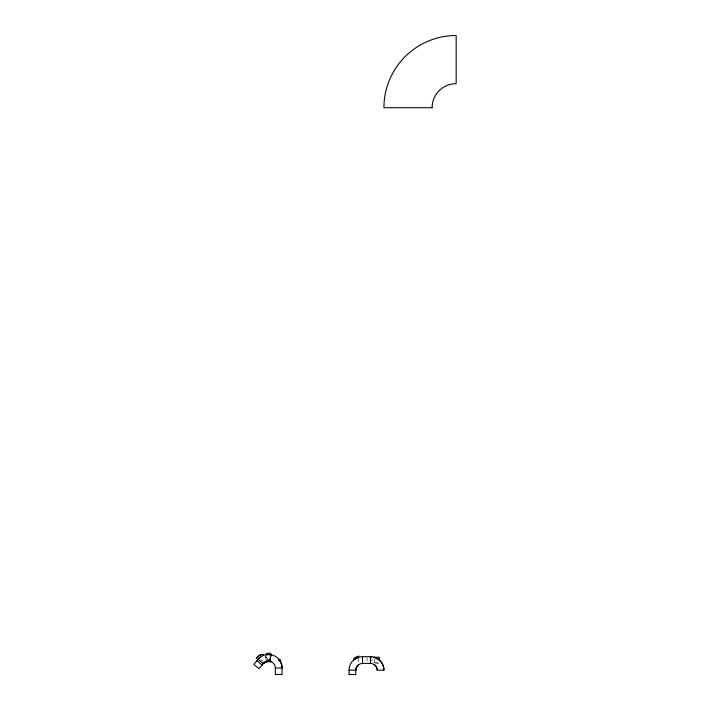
<?xml version="1.0" encoding="UTF-8"?>
<svg xmlns="http://www.w3.org/2000/svg" width="710" height="710" viewBox="0 0 710 710"><rect width="100%" height="100%" fill="white"/><g stroke="black" fill="none" stroke-linecap="round" stroke-linejoin="round"><path stroke-width="0.53" stroke-dasharray="3.55 2.66" d="M374.303 662.732L378.528 662.732M375.368 663.264L379.309 663.264M265.336 656.715L268.495 659.368L265.291 656.759M260.65 659.448L262.895 661.329M374.303 659.253L374.303 663.264M371.898 658.711L371.898 661.631M367.079 657.646L367.079 662.466M358.656 658.303L358.656 662.519M265.877 655.729L265.877 660.735"/><path stroke-width="1.06" d="M260.268 657.247L259.159 658.197A14.12 13.792 40 0 0 258.884 658.463L253.834 664.409L258.999 668.74L263.277 663.637A6.745 6.745 0 0 1 269.614 661.329L270.945 654.718A13.481 13.481 0 0 1 282.092 667.995L282.092 674.5L275.347 674.5L275.347 667.995A6.745 6.745 0 0 0 269.773 661.356L266.206 661.613M270.901 661.658L269.853 661.374L270.945 654.718M356.092 668.092L358.656 664.631M259.159 658.197A13.783 13.117 90 0 0 258.12 659.297L263.277 663.637L266.01 661.684A4.526 2.467 18.4 0 1 268.54 659.767M353.873 659.812L358.656 657.247M266.534 661.507L267.981 661.241M265.922 654.726L270.75 654.682A13.481 13.481 0 0 0 258.12 659.306M268.096 661.232L269.614 661.329M349.027 670.169A13.481 13.481 0 0 1 362.508 656.679L370.451 656.679A13.481 13.481 0 0 1 383.933 670.169L377.196 670.169A6.745 6.745 0 0 0 370.451 663.424L362.508 663.424A6.745 6.745 0 0 0 355.763 670.169L349.027 670.169L349.027 674.5L355.763 674.5L355.763 670.169M374.303 657.851L374.303 657.247L379.309 657.247L379.309 660.256M275.347 667.995L282.092 667.995L281.639 664.56L280.175 661.072M370.478 656.679L371.845 656.759M269.827 661.365L270.794 661.622M374.303 657.247L378.545 659.386L381.696 662.732A14.289 13.809 0 0 1 383.933 670.169M256.931 660.717L262.096 665.048M370.451 656.679L370.451 663.424L370.975 663.442A4.748 1.101 -13.5 0 1 370.655 663.575M362.508 656.679L362.508 663.424M370.664 656.679A4.81 0.559 -6.5 0 1 370.407 656.741M355.479 670.16A5.733 5.076 86 0 1 355.728 668.367M356.083 670.169A5.733 4.473 90 0 1 356.269 668.572M353.749 659.856A5.059 1.881 -16.6 0 1 358.905 656.084M279.669 659.12A10.393 8.662 49 0 1 280.805 660.779M278.524 660.016A10.393 7.215 51.2 0 1 279.5 661.383M271.513 661.649A6.168 1.225 4.1 0 1 271.673 661.747M270.084 661.667A6.168 0.932 8.4 0 1 270.288 661.738M270.057 661.338A4.074 2.52 18 0 1 270.714 661.516M374.312 664.622A7.038 6.807 0 0 1 377.179 670.169M266.01 654.726A4.721 1.651 9.6 0 1 271.042 653.457M256.221 658.427A6.479 2.902 -50 0 1 263.561 655.463A6.479 2.707 -49.7 0 0 256.399 658.507M263.277 663.637A7.056 6.896 40 0 1 264.386 662.581M264.298 662.235A7.473 5.227 -50 0 1 269.543 661.445M264.466 662.856A7.473 4.784 -41.1 0 1 269.356 661.764M432.088 107.734L383.933 107.734A72.234 72.234 0 0 1 456.166 35.5L456.166 83.656A24.078 24.078 0 0 0 432.088 107.734"/></g></svg>
